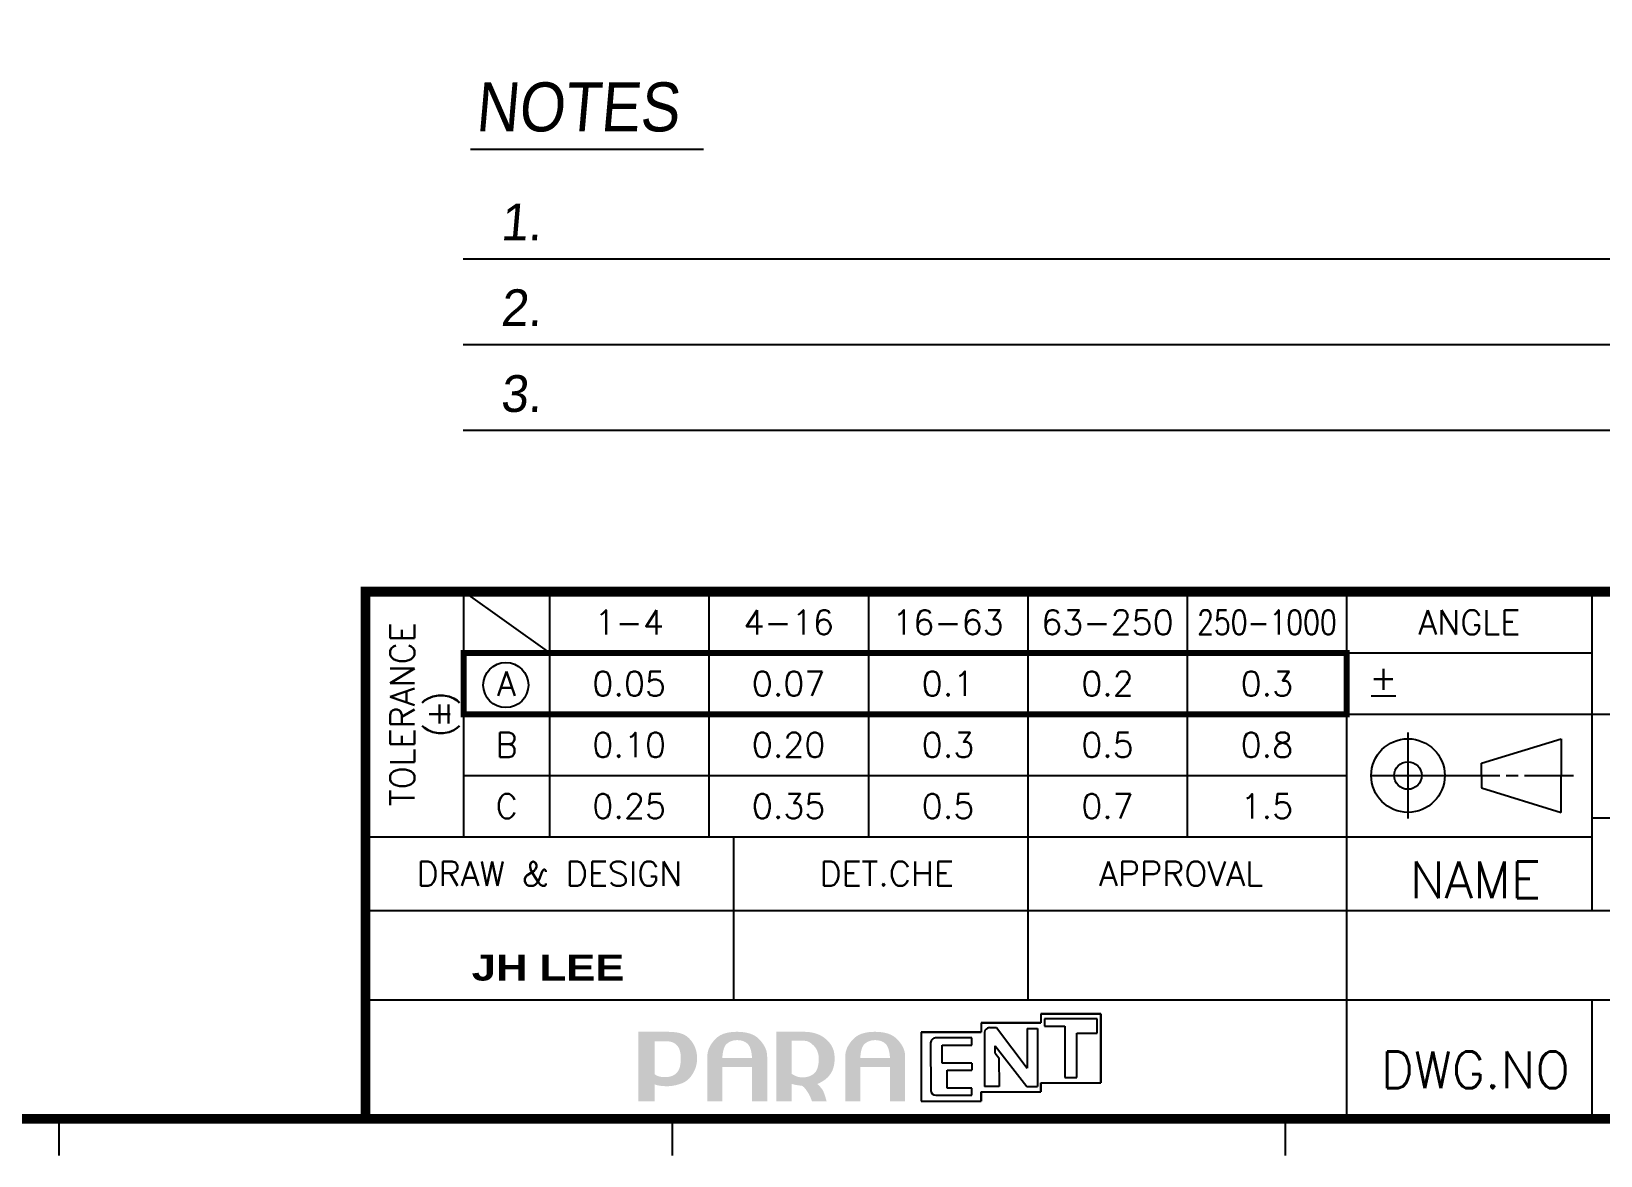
# Model space of a CAD drawing. Extents: x -1638 to -494, y -74 to 314.
# Drawn here: x -700 to -572, y -72.9 to 18.8 of the extents above; entities that cross this region are included whole.
import ezdxf
from ezdxf.enums import TextEntityAlignment as Align

# ---------------------------------------------------------------- set-up
doc = ezdxf.new("R2010")
doc.units = 0
doc.layers.get('0').update_dxf_attribs({"linetype": 'CONTINUOUS'})
doc.layers.add('2', color=2, linetype='CONTINUOUS')
doc.styles.add('A', font='GOTHIC.TTF')
doc.styles.add('N', font='arialbd.ttf')
doc.styles.add('SIM', font='simplex')

# ---------------------------------------------------------------- blocks, each defined once
blk = doc.blocks.new('L1')
at = {"const_width": 0.3}
blk.add_lwpolyline([(0, 10), (0, 5), (72, 5), (72, 10), (0, 10)], dxfattribs=at)
blk.add_circle((3.44, 7.38), 1.84)

msp = doc.modelspace()

# ---------------------------------------------------------------- hatches: boundary and pattern name
h = msp.add_hatch(color=256)
edge = h.paths.add_edge_path()
edge.add_spline(control_points=[(-647.33, -66.12), (-647.54, -66.36), (-647.85, -66.52), (-648.33, -66.52), (-648.45, -66.52), (-648.61, -66.51), (-648.81, -66.46), (-649.02, -66.42), (-649.13, -66.31), (-649.18, -66.26), (-649.18, -66.18), (-649.18, -63.73), (-649.18, -63.59), (-649.05, -63.59), (-648.28, -63.59), (-648.28, -63.59), (-647.83, -63.59), (-647.54, -63.71), (-647.33, -63.95), (-647.11, -64.2), (-647.04, -64.62), (-647.04, -64.99), (-647.04, -65.37), (-647.11, -65.88), (-647.33, -66.12)], knot_values=[0, 0, 0, 0, 1, 1, 1, 2, 2, 2, 3, 3, 3, 4, 4, 4, 5, 5, 5, 6, 6, 6, 7, 7, 7, 8, 8, 8, 8], degree=3, periodic=0)
edge = h.paths.add_edge_path(flags=16)
edge.add_spline(control_points=[(-648.24, -62.82), (-648.24, -62.82), (-650.31, -62.82), (-650.31, -62.82), (-650.31, -62.82), (-650.51, -62.82), (-650.51, -62.82), (-650.51, -62.82), (-650.51, -68.48), (-650.51, -68.48), (-650.51, -68.48), (-649.18, -68.48), (-649.18, -68.48), (-649.18, -68.48), (-649.18, -67.3), (-649.18, -67.11), (-649.05, -67.15), (-648.88, -67.24), (-648.28, -67.26), (-647.64, -67.28), (-646.71, -67.07), (-646.31, -66.58), (-645.91, -66.09), (-645.71, -65.56), (-645.71, -65), (-645.71, -64.34), (-645.94, -63.78), (-646.38, -63.34), (-646.83, -62.89), (-647.45, -62.82), (-648.24, -62.82)], knot_values=[0, 0, 0, 0, 1, 1, 1, 2, 2, 2, 3, 3, 3, 4, 4, 4, 5, 5, 5, 6, 6, 6, 7, 7, 7, 8, 8, 8, 9, 9, 9, 10, 10, 10, 10], degree=3, periodic=0)
h = msp.add_hatch(color=256)
edge = h.paths.add_edge_path()
edge.add_spline(control_points=[(-641.24, -64.96), (-641.39, -64.96), (-643.64, -64.96), (-643.65, -64.96), (-643.65, -64.96), (-643.65, -64.94), (-643.65, -64.94), (-643.65, -64.63), (-643.56, -64.1), (-643.37, -63.88), (-643.2, -63.68), (-642.88, -63.5), (-642.46, -63.5), (-642.05, -63.5), (-641.76, -63.63), (-641.56, -63.84), (-641.35, -64.04), (-641.24, -64.63), (-641.24, -64.94), (-641.24, -64.94), (-641.24, -64.96), (-641.24, -64.96)], knot_values=[0, 0, 0, 0, 1, 1, 1, 2, 2, 2, 3, 3, 3, 4, 4, 4, 5, 5, 5, 6, 6, 6, 7, 7, 7, 7], degree=3, periodic=0)
edge = h.paths.add_edge_path(flags=16)
edge.add_spline(control_points=[(-642.46, -62.82), (-643.36, -62.82), (-643.93, -63.05), (-644.32, -63.51), (-644.69, -63.95), (-644.88, -64.33), (-644.88, -64.86), (-644.88, -64.86), (-644.88, -68.48), (-644.88, -68.48), (-644.88, -68.48), (-643.65, -68.48), (-643.65, -68.48), (-643.65, -68.48), (-643.65, -66.78), (-643.65, -65.68), (-643.64, -65.68), (-641.39, -65.68), (-641.24, -65.68), (-641.24, -65.83), (-641.24, -68.48), (-641.24, -68.48), (-641.24, -68.48), (-640, -68.48), (-640, -68.48), (-640, -68.48), (-640, -64.86), (-640, -64.86), (-640, -64.33), (-640.19, -63.95), (-640.57, -63.51), (-640.96, -63.05), (-641.57, -62.82), (-642.46, -62.82)], knot_values=[0, 0, 0, 0, 1, 1, 1, 2, 2, 2, 3, 3, 3, 4, 4, 4, 5, 5, 5, 6, 6, 6, 7, 7, 7, 8, 8, 8, 9, 9, 9, 10, 10, 10, 11, 11, 11, 11], degree=3, periodic=0)
h = msp.add_hatch(color=256)
edge = h.paths.add_edge_path()
edge.add_spline(control_points=[(-636.13, -66.18), (-636.39, -66.42), (-636.71, -66.54), (-637.15, -66.54), (-637.27, -66.54), (-637.42, -66.52), (-637.57, -66.47), (-637.71, -66.42), (-637.97, -66.28), (-638.01, -66.24), (-638.01, -66.16), (-638.01, -63.69), (-638.01, -63.55), (-637.88, -63.55), (-637.03, -63.55), (-637.03, -63.55), (-636.63, -63.55), (-636.4, -63.75), (-636.16, -64), (-635.91, -64.26), (-635.79, -64.67), (-635.79, -65.02), (-635.79, -65.4), (-635.87, -65.94), (-636.13, -66.18)], knot_values=[0, 0, 0, 0, 1, 1, 1, 2, 2, 2, 3, 3, 3, 4, 4, 4, 5, 5, 5, 6, 6, 6, 7, 7, 7, 8, 8, 8, 8], degree=3, periodic=0)
edge = h.paths.add_edge_path(flags=16)
edge.add_spline(control_points=[(-636.99, -62.82), (-636.99, -62.82), (-639.06, -62.82), (-639.06, -62.82), (-639.06, -62.82), (-639.26, -62.82), (-639.26, -62.82), (-639.26, -62.82), (-639.26, -68.48), (-639.26, -68.48), (-639.26, -68.48), (-638.01, -68.48), (-638.01, -68.48), (-638.01, -68.48), (-638.01, -67.25), (-638.01, -67.06), (-637.87, -67.11), (-637.74, -67.14), (-637.62, -67.16), (-637.62, -67.16), (-637.23, -67.22), (-637.13, -67.23), (-636.93, -67.37), (-636.76, -67.65), (-636.63, -67.84), (-636.5, -68.04), (-636.35, -68.48), (-636.35, -68.48), (-636.35, -68.48), (-635.16, -68.48), (-635.16, -68.48), (-635.16, -68.48), (-635.32, -67.81), (-635.49, -67.55), (-635.59, -67.39), (-635.73, -67.24), (-635.91, -67.08), (-635.54, -66.92), (-635.19, -66.7), (-634.95, -66.41), (-634.63, -66.02), (-634.5, -65.56), (-634.5, -65.03), (-634.5, -64.32), (-634.69, -63.9), (-635.15, -63.47), (-635.61, -63.04), (-636.23, -62.82), (-636.99, -62.82)], knot_values=[0, 0, 0, 0, 1, 1, 1, 2, 2, 2, 3, 3, 3, 4, 4, 4, 5, 5, 5, 6, 6, 6, 7, 7, 7, 8, 8, 8, 9, 9, 9, 10, 10, 10, 11, 11, 11, 12, 12, 12, 13, 13, 13, 14, 14, 14, 15, 15, 15, 16, 16, 16, 16], degree=3, periodic=0)
h = msp.add_hatch(color=256)
edge = h.paths.add_edge_path()
edge.add_spline(control_points=[(-629.99, -64.96), (-630.14, -64.96), (-632.39, -64.96), (-632.4, -64.96), (-632.4, -64.96), (-632.4, -64.94), (-632.4, -64.94), (-632.4, -64.63), (-632.31, -64.1), (-632.12, -63.88), (-631.95, -63.68), (-631.63, -63.5), (-631.21, -63.5), (-630.8, -63.5), (-630.51, -63.63), (-630.31, -63.84), (-630.1, -64.04), (-629.99, -64.63), (-629.99, -64.94), (-629.99, -64.94), (-629.99, -64.96), (-629.99, -64.96)], knot_values=[0, 0, 0, 0, 1, 1, 1, 2, 2, 2, 3, 3, 3, 4, 4, 4, 5, 5, 5, 6, 6, 6, 7, 7, 7, 7], degree=3, periodic=0)
edge = h.paths.add_edge_path(flags=16)
edge.add_spline(control_points=[(-631.21, -62.82), (-632.11, -62.82), (-632.68, -63.05), (-633.07, -63.51), (-633.44, -63.95), (-633.63, -64.33), (-633.63, -64.86), (-633.63, -64.86), (-633.63, -68.48), (-633.63, -68.48), (-633.63, -68.48), (-632.4, -68.48), (-632.4, -68.48), (-632.4, -68.48), (-632.4, -66.78), (-632.4, -65.68), (-632.39, -65.68), (-630.14, -65.68), (-629.99, -65.68), (-629.99, -65.83), (-629.99, -68.48), (-629.99, -68.48), (-629.99, -68.48), (-628.75, -68.48), (-628.75, -68.48), (-628.75, -68.48), (-628.75, -64.86), (-628.75, -64.86), (-628.75, -64.33), (-628.94, -63.95), (-629.32, -63.51), (-629.71, -63.05), (-630.32, -62.82), (-631.21, -62.82)], knot_values=[0, 0, 0, 0, 1, 1, 1, 2, 2, 2, 3, 3, 3, 4, 4, 4, 5, 5, 5, 6, 6, 6, 7, 7, 7, 8, 8, 8, 9, 9, 9, 10, 10, 10, 11, 11, 11, 11], degree=3, periodic=0)

# ---------------------------------------------------------------- linework, layer by layer
for p, q in [((-664.79, 0.24), (-539.72, 0.24)), ((-664.79, -6.76), (-539.72, -6.76)), ((-664.79, -13.76), (-539.72, -13.76)), ((-664.75, -26.92), (-657.75, -31.92)), ((-664.75, -26.92), (-664.75, -46.92)), ((-657.75, -26.92), (-657.75, -46.92)), ((-644.75, -26.92), (-644.75, -46.92)), ((-631.75, -26.92), (-631.75, -46.92)), ((-618.75, -26.92), (-618.75, -60.2)), ((-605.75, -26.92), (-605.75, -46.92)), ((-592.75, -26.92), (-592.75, -69.92)), ((-572.75, -26.92), (-572.75, -52.92)), ((-664.75, -31.92), (-572.75, -31.92)), ((-590.75, -35.42), (-588.75, -35.42)), ((-664.75, -36.92), (-497.75, -36.92)), ((-587.75, -38.42), (-587.75, -45.42)), ((-581.75, -40.92), (-575.25, -38.92)), ((-575.25, -38.92), (-575.25, -41.92)), ((-581.75, -41.92), (-581.75, -40.92)), ((-664.75, -41.92), (-592.75, -41.92)), ((-590.75, -41.92), (-580.25, -41.92)), ((-581.75, -41.92), (-581.75, -42.92)), ((-579.75, -41.92), (-578.75, -41.92)), ((-578.25, -41.92), (-574.25, -41.92)), ((-575.25, -44.92), (-575.25, -41.92)), ((-581.75, -42.92), (-575.25, -44.92)), ((-572.75, -45.36), (-497.75, -45.36)), ((-672.75, -46.92), (-572.75, -46.92)), ((-642.75, -46.92), (-642.75, -60.2)), ((-672.75, -52.92), (-592.75, -52.92)), ((-592.75, -52.92), (-497.75, -52.92)), ((-672.75, -60.2), (-497.75, -60.2)), ((-612.8, -61.35), (-617.68, -61.35)), ((-617.68, -61.35), (-617.68, -62.1)), ((-612.8, -66.98), (-612.8, -61.35)), ((-572.75, -60.2), (-572.75, -69.92)), ((-617.68, -62.1), (-622.55, -62.1)), ((-622.55, -62.1), (-622.55, -62.85)), ((-621.87, -62.48), (-621.29, -62.47)), ((-621.29, -62.47), (-618.8, -65.78)), ((-618.81, -62.55), (-617.96, -62.55)), ((-618.81, -62.55), (-618.8, -65.78)), ((-617.96, -62.55), (-617.96, -67.28)), ((-613.1, -61.77), (-617.38, -61.77)), ((-617.38, -61.77), (-617.38, -62.37)), ((-617.38, -62.37), (-615.74, -62.37)), ((-615.74, -62.37), (-615.73, -66.56)), ((-613.1, -62.93), (-613.1, -61.77)), ((-622.55, -62.85), (-627.43, -62.85)), ((-627.43, -62.85), (-627.43, -68.48)), ((-626.67, -63.72), (-626.66, -67.6)), ((-623.32, -63.32), (-626.27, -63.32)), ((-625.72, -65.37), (-625.72, -63.91)), ((-625.72, -63.91), (-623.32, -63.91)), ((-623.32, -63.91), (-623.32, -63.32)), ((-622.27, -62.88), (-622.27, -67.28)), ((-621.41, -63.96), (-618.82, -67.29)), ((-621.41, -64.57), (-621.41, -63.96)), ((-614.75, -66.56), (-614.74, -62.93)), ((-614.74, -62.93), (-613.1, -62.93)), ((-621.41, -64.57), (-621.1, -64.95)), ((-621.1, -64.95), (-621.09, -67.28)), ((-623.31, -65.37), (-625.72, -65.37)), ((-625.32, -67.41), (-625.32, -65.96)), ((-625.32, -65.96), (-623.31, -65.96)), ((-623.31, -65.37), (-623.31, -65.96)), ((-623.32, -67.41), (-625.32, -67.41)), ((-623.32, -68), (-623.32, -67.41)), ((-622.55, -68.48), (-622.55, -67.73)), ((-622.55, -67.73), (-617.68, -67.73)), ((-621.09, -67.28), (-622.27, -67.28)), ((-618.82, -67.29), (-617.96, -67.28)), ((-617.68, -67.73), (-617.68, -66.98)), ((-617.68, -66.98), (-612.8, -66.98)), ((-615.73, -66.56), (-614.75, -66.56)), ((-627.43, -68.48), (-622.55, -68.48)), ((-626.26, -68), (-623.32, -68)), ((-697.75, -69.92), (-697.75, -72.92)), ((-647.75, -69.92), (-647.75, -72.92)), ((-597.75, -69.92), (-597.75, -72.92))]:
    msp.add_line(p, q)
at = {"color": 3}
for p, q in [((-617.68, -61.35), (-617.68, -62.1)), ((-617.68, -61.35), (-612.8, -61.35)), ((-612.8, -61.35), (-612.8, -66.98)), ((-622.55, -62.1), (-622.55, -62.85)), ((-622.55, -62.1), (-617.68, -62.1)), ((-627.43, -62.85), (-627.43, -68.48)), ((-627.43, -62.85), (-622.55, -62.85)), ((-622.55, -67.73), (-622.55, -68.48)), ((-622.55, -67.73), (-617.68, -67.73)), ((-617.68, -66.98), (-617.68, -67.73)), ((-617.68, -66.98), (-612.8, -66.98)), ((-627.43, -68.48), (-622.55, -68.48))]:
    msp.add_line(p, q, dxfattribs=at)
at = {"const_width": 0.8}
msp.add_lwpolyline([(-497.75, 310.08), (-1047.75, 310.08), (-1047.75, -69.92), (-497.75, -69.92)], close=True, dxfattribs=at)
for points, const_width in [([(-497.75, -26.92), (-672.75, -26.92), (-672.75, -69.92)], 0.8), ([(-664.75, -31.92), (-664.75, -36.92), (-592.75, -36.92), (-592.75, -31.92), (-664.75, -31.92)], 0.5)]:
    msp.add_lwpolyline(points, dxfattribs=dict(const_width=const_width))
for radius in [3, 1.12]:
    msp.add_circle((-587.75, -41.92), radius)
for centre, start, end in [((-621.87, -62.88), 90.2374, 180), ((-626.27, -63.72), 89.9532, 180.0946), ((-626.26, -67.6), 180.0946, 270.0249)]:
    msp.add_arc(centre, 0.4, start, end)
at = {"layer": '2'}
msp.add_lwpolyline([(-664.19, 9.16), (-645.19, 9.16)], dxfattribs=at)

# ---------------------------------------------------------------- block references
msp.add_blockref('L1', (-664.75, -41.92))

# ---------------------------------------------------------------- texts
at = {"style": 'A', "oblique": 5, "width": 0.9}
msp.add_text('NOTES', height=4, dxfattribs=at).set_placement((-663.79, 10.62))
at = {"style": 'A', "oblique": 5}
for s, p in [('1.', (-661.76, 1.74)), ('2.', (-661.76, -5.26)), ('3.', (-661.76, -12.26))]:
    msp.add_text(s, height=3, dxfattribs=at).set_placement(p)
at = {"style": 'SIM'}
for s, height, p in [('1-4', 2, (-651.25, -29.42)), ('4-16', 2, (-638.25, -29.42)), ('16-63', 2, (-625.25, -29.42)), ('63-250', 2, (-612.25, -29.42)), ('ANGLE', 2, (-582.75, -29.42)), ('A', 2, (-661.25, -34.42)), ('0.05', 2, (-651.25, -34.42)), ('0.07', 2, (-638.25, -34.42)), ('0.1', 2, (-625.25, -34.42)), ('0.2', 2, (-612.25, -34.42)), ('0.3', 2, (-599.25, -34.42)), ('B', 2, (-661.25, -39.42)), ('0.10', 2, (-651.25, -39.42)), ('0.20', 2, (-638.25, -39.42)), ('0.3', 2, (-625.25, -39.42)), ('0.5', 2, (-612.25, -39.42)), ('0.8', 2, (-599.25, -39.42)), ('C', 2, (-661.25, -44.42)), ('0.25', 2, (-651.25, -44.42)), ('0.35', 2, (-638.25, -44.42)), ('0.5', 2, (-625.25, -44.42)), ('0.7', 2, (-612.25, -44.42)), ('1.5', 2, (-599.25, -44.42)), ('DRAW & DESIGN', 2, (-657.75, -49.92)), ('DET.CHE', 2, (-630.25, -49.92)), ('APPROVAL', 2, (-606.25, -49.92)), ('NAME', 3, (-582.25, -50.42)), ('DWG.NO', 3, (-582.25, -65.92))]:
    msp.add_text(s, height=height, dxfattribs=at).set_placement(p, align=Align.MIDDLE)
at = {"style": 'SIM', "width": 0.8}
msp.add_text('250-1000', height=2, dxfattribs=at).set_placement((-599.25, -29.42), align=Align.MIDDLE)
at = {"style": 'SIM'}
for s, p in [('TOLERANCE', (-668.75, -36.92)), ('( )', (-665.75, -36.92)), ('-', (-665.12, -36.9))]:
    msp.add_text(s, height=2, rotation=90, dxfattribs=at).set_placement(p, align=Align.CENTER)
msp.add_text('+', height=2, dxfattribs=at).set_placement((-589.75, -34.92), align=Align.CENTER)
msp.add_text('+', height=2, rotation=90, dxfattribs=at).set_placement((-666.85, -36.9), align=Align.MIDDLE)
at = {"style": 'N', "width": 1.2}
msp.add_text('JH LEE', height=2.121, dxfattribs=at).set_placement((-664.09, -58.64))

doc.saveas('drawing.dxf')
